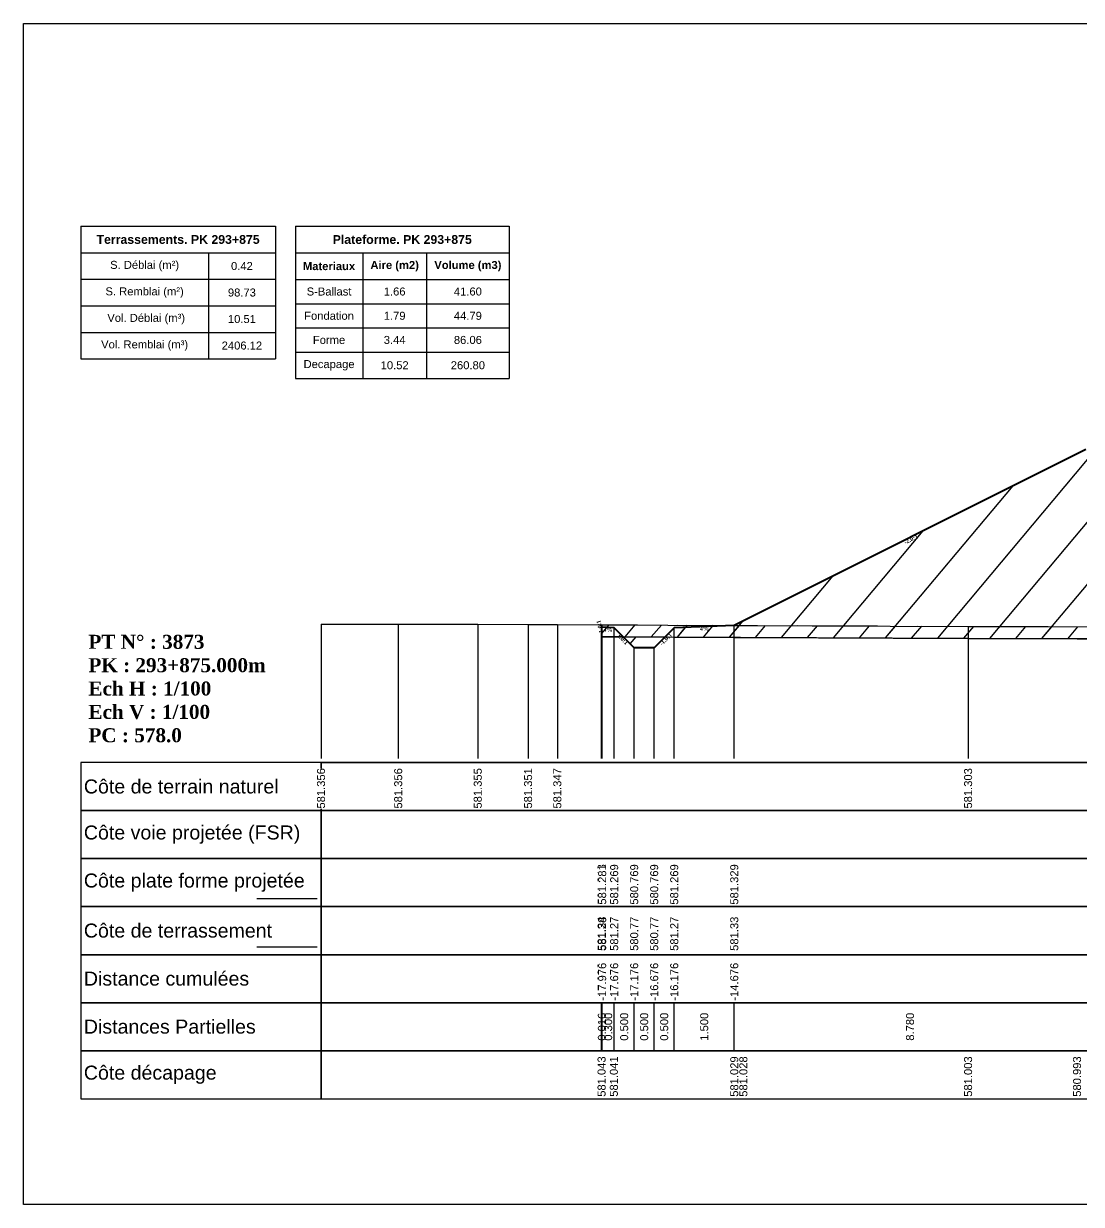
# Model space of a CAD drawing. Header units: millimetres. Extents: x 2762 to 3076, y 916 to 3305.
# Drawn here: x 2789.62 to 2816.05, y 1097.65 to 1127.15 of the extents above; entities that cross this region are included whole.
import ezdxf

# ---------------------------------------------------------------- set-up
doc = ezdxf.new("R2010")
doc.units = ezdxf.units.MM
doc.header["$LTSCALE"] = 2
doc.linetypes.add('CACHE', pattern=[9.525, 6.35, -3.175])
doc.linetypes.add('DASHED', pattern=[0.75, 0.5, -0.25])
for name, color, linetype in [('C-ANNO-TABL', 1, 'Continuous'), ('C-ANNO-TABL-TEXT', 150, 'Continuous'), ('C-ANNO-TABL-TITL', 150, 'Continuous'), ('C-ANNO-TABL-TTBL', 5, 'Continuous'), ('C-ROAD-CORR', 5, 'Continuous'), ('C-ROAD-SCTN', 7, 'Continuous')]:
    doc.layers.add(name, color=color, linetype=linetype)
doc.styles.add('ARIAL', font='arial.ttf')
doc.styles.add('C3D_Etiquette', font='romans.shx')
doc.styles.add('C3D_Profil_Travers', font='romans.shx')
doc.styles.get("Standard").update_dxf_attribs({"font": 'arial.ttf'})

msp = doc.modelspace()

# ---------------------------------------------------------------- hatches: boundary and pattern name
at = {"linetype": 'Continuous', "lineweight": -3}
h = msp.add_hatch(dxfattribs=at)
h.set_pattern_fill('_U', color=3, angle=50, style=0, pattern_type=0)
h.set_pattern_definition([(50, (2838.5818, 1111.8088), (-0.766044, 0.642788), [])])
h.paths.add_polyline_path([(2838.582, 1111.809), (2838.81, 1112.037), (2839.11, 1112.049), (2839.125, 1112.111), (2839.125, 1111.811)])
h.paths.add_polyline_path([(2805.646, 1111.82), (2805.878, 1112.052), (2807.378, 1112.112), (2816.158, 1116.502), (2824.155, 1116.822), (2826.551, 1116.726), (2835.81, 1112.097), (2837.31, 1112.037), (2837.543, 1111.804), (2830.14, 1111.773), (2823.035, 1111.749), (2813.219, 1111.787)])
h.paths.add_polyline_path([(2804.063, 1111.827), (2804.063, 1112.127), (2804.078, 1112.064), (2804.378, 1112.052), (2804.606, 1111.824)])
h = msp.add_hatch(dxfattribs=at)
h.set_pattern_fill('_U', color=150, scale=0.5, angle=50, style=0, pattern_type=0)
h.set_pattern_definition([(50, (2838.5818, 1111.8088), (-0.383022, 0.321394), [])])
h.paths.add_polyline_path([(2838.582, 1111.809), (2838.81, 1112.037), (2839.11, 1112.049), (2839.125, 1112.111), (2839.125, 1111.811)])
h.paths.add_polyline_path([(2835.81, 1112.097), (2839.125, 1112.111), (2839.11, 1112.049), (2838.81, 1112.037), (2838.582, 1111.809), (2837.543, 1111.804), (2837.31, 1112.037)])
h.paths.add_polyline_path([(2805.646, 1111.82), (2805.878, 1112.052), (2807.378, 1112.112), (2813.219, 1112.087), (2823.035, 1112.049), (2830.14, 1112.073), (2835.81, 1112.097), (2837.31, 1112.037), (2837.543, 1111.804), (2830.14, 1111.773), (2823.035, 1111.749), (2813.219, 1111.787)])
h.paths.add_polyline_path([(2804.063, 1112.127), (2807.378, 1112.112), (2805.878, 1112.052), (2805.646, 1111.82), (2804.606, 1111.824), (2804.378, 1112.052), (2804.078, 1112.064)])
h.paths.add_polyline_path([(2804.063, 1111.827), (2804.063, 1112.127), (2804.078, 1112.064), (2804.378, 1112.052), (2804.606, 1111.824)])
h = msp.add_hatch(dxfattribs=at)
h.set_pattern_fill('_U', color=1, angle=50, style=0, pattern_type=0)
h.set_pattern_definition([(50, (2837.5425, 1111.8043), (-0.766044, 0.642788), [])])
h.paths.add_polyline_path([(2837.543, 1111.804), (2838.582, 1111.809), (2838.31, 1111.537), (2837.81, 1111.537)])
h.paths.add_polyline_path([(2804.606, 1111.824), (2805.646, 1111.82), (2805.378, 1111.552), (2804.878, 1111.552)])

# ---------------------------------------------------------------- linework, layer by layer
at = {"color": 253, "linetype": 'Continuous', "lineweight": -3}
for p, q in [((2807.378, 1112.112), (2816.158, 1116.502)), ((2804.063, 1112.127), (2807.378, 1112.112)), ((2804.078, 1112.064), (2804.063, 1112.127)), ((2804.063, 1111.827), (2804.063, 1112.127)), ((2804.063, 1112.127), (2804.078, 1112.064)), ((2804.063, 1111.827), (2804.063, 1112.127)), ((2804.063, 1112.127), (2804.078, 1112.064)), ((2804.378, 1112.052), (2804.078, 1112.064)), ((2804.078, 1112.064), (2804.378, 1112.052)), ((2804.078, 1112.064), (2804.378, 1112.052)), ((2804.606, 1111.824), (2804.378, 1112.052)), ((2804.378, 1112.052), (2804.606, 1111.824)), ((2804.378, 1112.052), (2804.606, 1111.824)), ((2805.646, 1111.82), (2805.878, 1112.052)), ((2805.878, 1112.052), (2805.646, 1111.82)), ((2805.646, 1111.82), (2805.878, 1112.052)), ((2805.878, 1112.052), (2807.378, 1112.112)), ((2807.378, 1112.112), (2805.878, 1112.052)), ((2805.878, 1112.052), (2807.378, 1112.112)), ((2807.378, 1112.112), (2813.219, 1112.087)), ((2813.219, 1112.087), (2823.035, 1112.049)), ((2804.606, 1111.824), (2804.063, 1111.827)), ((2804.606, 1111.824), (2804.063, 1111.827)), ((2805.646, 1111.82), (2804.606, 1111.824)), ((2804.606, 1111.824), (2805.646, 1111.82)), ((2804.878, 1111.552), (2804.606, 1111.824)), ((2805.646, 1111.82), (2805.378, 1111.552)), ((2813.219, 1111.787), (2805.646, 1111.82)), ((2813.219, 1111.787), (2805.646, 1111.82)), ((2823.035, 1111.749), (2813.219, 1111.787)), ((2823.035, 1111.749), (2813.219, 1111.787)), ((2805.378, 1111.552), (2804.878, 1111.552))]:
    msp.add_line(p, q, dxfattribs=at)
at = {"color": 105, "linetype": 'DASHED', "lineweight": -3, "ltscale": 2}
for p, q in [((2797.055, 1112.139), (2798.983, 1112.14)), ((2798.983, 1112.14), (2800.97, 1112.138)), ((2800.97, 1112.138), (2802.227, 1112.135)), ((2802.227, 1112.135), (2802.957, 1112.131)), ((2802.957, 1112.131), (2813.219, 1112.087)), ((2813.219, 1112.087), (2822.055, 1112.053))]:
    msp.add_line(p, q, dxfattribs=at)
at = {"color": 98, "linetype": 'CACHE', "lineweight": -3}
for p, q in [((2797.055, 1112.139), (2797.055, 1108.784)), ((2798.983, 1112.14), (2798.983, 1108.784)), ((2800.97, 1112.138), (2800.97, 1108.784)), ((2802.227, 1112.135), (2802.227, 1108.784)), ((2802.957, 1112.131), (2802.957, 1108.784)), ((2813.219, 1112.087), (2813.219, 1108.784))]:
    msp.add_line(p, q, dxfattribs=at)
at = {"color": 8, "linetype": 'CACHE', "lineweight": -3}
for p, q in [((2804.063, 1108.784), (2804.063, 1112.127)), ((2804.078, 1108.784), (2804.078, 1112.064)), ((2804.378, 1108.784), (2804.378, 1112.052)), ((2805.878, 1108.784), (2805.878, 1112.052)), ((2807.378, 1108.784), (2807.378, 1112.112)), ((2804.878, 1108.784), (2804.878, 1111.552)), ((2805.378, 1108.784), (2805.378, 1111.552))]:
    msp.add_line(p, q, dxfattribs=at)
at = {"color": 6, "linetype": 'Continuous', "lineweight": -3}
for p, q in [((2804.063, 1111.827), (2804.37, 1111.825)), ((2804.37, 1111.825), (2807.378, 1111.812)), ((2807.378, 1111.812), (2807.605, 1111.811)), ((2807.605, 1111.811), (2813.219, 1111.787)), ((2813.219, 1111.787), (2815.941, 1111.777)), ((2815.941, 1111.777), (2822.055, 1111.753))]:
    msp.add_line(p, q, dxfattribs=at)
at = {"color": 7, "linetype": 'Continuous', "lineweight": -3}
for p, q in [((2797.054, 1108.684), (2847.056, 1108.684)), ((2804.063, 1101.484), (2804.063, 1102.684)), ((2804.078, 1101.484), (2804.078, 1102.684)), ((2804.078, 1101.484), (2804.078, 1102.684)), ((2804.378, 1101.484), (2804.378, 1102.684)), ((2804.378, 1101.484), (2804.378, 1102.684)), ((2804.878, 1101.484), (2804.878, 1102.684)), ((2804.878, 1101.484), (2804.878, 1102.684)), ((2805.378, 1101.484), (2805.378, 1102.684)), ((2805.378, 1101.484), (2805.378, 1102.684)), ((2805.878, 1101.484), (2805.878, 1102.684)), ((2805.878, 1101.484), (2805.878, 1102.684)), ((2807.378, 1101.484), (2807.378, 1102.684)), ((2807.378, 1101.484), (2807.378, 1102.684))]:
    msp.add_line(p, q, dxfattribs=at)
at = {"color": 154, "linetype": 'Continuous', "lineweight": -3}
msp.add_line((2795.454, 1105.284), (2796.954, 1105.284), dxfattribs=at)
at = {"color": 1, "linetype": 'Continuous', "lineweight": -3}
msp.add_line((2795.454, 1104.084), (2796.954, 1104.084), dxfattribs=at)
at = {"color": 7, "linetype": 'Continuous', "lineweight": -3}
for points in [[(2797.054, 1107.484), (2797.054, 1108.684), (2791.054, 1108.684), (2791.054, 1107.484)], [(2797.054, 1107.484), (2847.056, 1107.484), (2847.056, 1108.684), (2797.054, 1108.684)], [(2797.054, 1106.284), (2797.054, 1107.484), (2791.054, 1107.484), (2791.054, 1106.284)], [(2797.054, 1106.284), (2847.056, 1106.284), (2847.056, 1107.484), (2797.054, 1107.484)], [(2797.054, 1105.084), (2797.054, 1106.284), (2791.054, 1106.284), (2791.054, 1105.084)], [(2797.054, 1105.084), (2847.056, 1105.084), (2847.056, 1106.284), (2797.054, 1106.284)], [(2797.054, 1103.884), (2797.054, 1105.084), (2791.054, 1105.084), (2791.054, 1103.884)], [(2797.054, 1103.884), (2847.056, 1103.884), (2847.056, 1105.084), (2797.054, 1105.084)], [(2797.054, 1102.684), (2797.054, 1103.884), (2791.054, 1103.884), (2791.054, 1102.684)], [(2797.054, 1102.684), (2847.056, 1102.684), (2847.056, 1103.884), (2797.054, 1103.884)], [(2797.054, 1101.484), (2797.054, 1102.684), (2791.054, 1102.684), (2791.054, 1101.484)], [(2797.054, 1101.484), (2847.056, 1101.484), (2847.056, 1102.684), (2797.054, 1102.684)], [(2797.054, 1100.284), (2797.054, 1101.484), (2791.054, 1101.484), (2791.054, 1100.284)], [(2797.054, 1100.284), (2847.056, 1100.284), (2847.056, 1101.484), (2797.054, 1101.484)]]:
    msp.add_3dface(points, dxfattribs=at)
at = {"layer": 'C-ANNO-TABL', "color": 7, "linetype": 'Continuous', "lineweight": -3}
for p, q in [((2791.054, 1121.419), (2794.24, 1121.419)), ((2794.24, 1121.419), (2795.913, 1121.419)), ((2794.24, 1121.419), (2794.24, 1120.757)), ((2796.413, 1121.416), (2798.095, 1121.416)), ((2798.095, 1121.416), (2799.691, 1121.416)), ((2798.095, 1121.416), (2798.095, 1120.754)), ((2799.691, 1121.416), (2801.753, 1121.416)), ((2799.691, 1121.416), (2799.691, 1120.754)), ((2791.054, 1120.757), (2794.24, 1120.757)), ((2794.24, 1120.757), (2795.913, 1120.757)), ((2794.24, 1120.757), (2794.24, 1120.095)), ((2796.413, 1120.754), (2798.095, 1120.754)), ((2798.095, 1120.754), (2799.691, 1120.754)), ((2798.095, 1120.754), (2798.095, 1120.147)), ((2799.691, 1120.754), (2801.753, 1120.754)), ((2799.691, 1120.754), (2799.691, 1120.147)), ((2796.413, 1120.147), (2798.095, 1120.147)), ((2798.095, 1120.147), (2799.691, 1120.147)), ((2798.095, 1120.147), (2798.095, 1119.543)), ((2799.691, 1120.147), (2801.753, 1120.147)), ((2799.691, 1120.147), (2799.691, 1119.543)), ((2791.054, 1120.095), (2794.24, 1120.095)), ((2794.24, 1120.095), (2795.913, 1120.095)), ((2794.24, 1120.095), (2794.24, 1119.432)), ((2796.413, 1119.543), (2798.095, 1119.543)), ((2798.095, 1119.543), (2799.691, 1119.543)), ((2798.095, 1119.543), (2798.095, 1118.939)), ((2799.691, 1119.543), (2801.753, 1119.543)), ((2799.691, 1119.543), (2799.691, 1118.939)), ((2791.054, 1119.432), (2794.24, 1119.432)), ((2794.24, 1119.432), (2795.913, 1119.432)), ((2794.24, 1119.432), (2794.24, 1118.77)), ((2796.413, 1118.939), (2798.095, 1118.939)), ((2798.095, 1118.939), (2799.691, 1118.939)), ((2798.095, 1118.939), (2798.095, 1118.28)), ((2799.691, 1118.939), (2801.753, 1118.939)), ((2799.691, 1118.939), (2799.691, 1118.28))]:
    msp.add_line(p, q, dxfattribs=at)
at = {"layer": 'C-ANNO-TABL-TTBL', "color": 7, "linetype": 'Continuous', "lineweight": -3}
for p, q in [((2791.054, 1122.084), (2795.913, 1122.084)), ((2791.054, 1122.084), (2791.054, 1121.419)), ((2795.913, 1122.084), (2795.913, 1121.419)), ((2796.413, 1122.084), (2801.753, 1122.084)), ((2796.413, 1122.084), (2796.413, 1121.416)), ((2801.753, 1122.084), (2801.753, 1121.416)), ((2791.054, 1121.419), (2791.054, 1120.757)), ((2795.913, 1121.419), (2795.913, 1120.757)), ((2796.413, 1121.416), (2796.413, 1120.754)), ((2801.753, 1121.416), (2801.753, 1120.754)), ((2791.054, 1120.757), (2791.054, 1120.095)), ((2795.913, 1120.757), (2795.913, 1120.095)), ((2796.413, 1120.754), (2796.413, 1120.147)), ((2801.753, 1120.754), (2801.753, 1120.147)), ((2796.413, 1120.147), (2796.413, 1119.543)), ((2801.753, 1120.147), (2801.753, 1119.543)), ((2791.054, 1120.095), (2791.054, 1119.432)), ((2795.913, 1120.095), (2795.913, 1119.432)), ((2796.413, 1119.543), (2796.413, 1118.939)), ((2801.753, 1119.543), (2801.753, 1118.939)), ((2791.054, 1119.432), (2791.054, 1118.77)), ((2795.913, 1119.432), (2795.913, 1118.77)), ((2796.413, 1118.939), (2796.413, 1118.28)), ((2801.753, 1118.939), (2801.753, 1118.28)), ((2791.054, 1118.77), (2794.24, 1118.77)), ((2794.24, 1118.77), (2795.913, 1118.77)), ((2796.413, 1118.28), (2798.095, 1118.28)), ((2798.095, 1118.28), (2799.691, 1118.28)), ((2799.691, 1118.28), (2801.753, 1118.28))]:
    msp.add_line(p, q, dxfattribs=at)
at = {"layer": 'C-ROAD-CORR', "color": 1, "linetype": 'Continuous', "lineweight": 40}
for p, q in [((2816.158, 1116.502), (2807.378, 1112.112)), ((2804.078, 1112.064), (2804.063, 1112.127)), ((2804.378, 1112.052), (2804.078, 1112.064)), ((2804.878, 1111.552), (2804.378, 1112.052)), ((2805.878, 1112.052), (2805.378, 1111.552)), ((2807.378, 1112.112), (2805.878, 1112.052)), ((2805.378, 1111.552), (2804.878, 1111.552))]:
    msp.add_line(p, q, dxfattribs=at)
at = {"layer": 'C-ROAD-CORR', "color": 1, "linetype": 'Continuous', "lineweight": -3}
for p, q in [((2804.878, 1111.552), (2804.378, 1112.052)), ((2805.878, 1112.052), (2805.378, 1111.552))]:
    msp.add_line(p, q, dxfattribs=at)
at = {"layer": 'C-ROAD-SCTN', "color": 154, "linetype": 'Continuous', "lineweight": -3}
for p, q in [((2807.378, 1112.112), (2816.158, 1116.502)), ((2804.063, 1112.127), (2804.078, 1112.064)), ((2804.078, 1112.064), (2804.378, 1112.052)), ((2804.378, 1112.052), (2804.878, 1111.552)), ((2805.378, 1111.552), (2805.878, 1112.052)), ((2805.878, 1112.052), (2807.378, 1112.112)), ((2804.878, 1111.552), (2805.378, 1111.552))]:
    msp.add_line(p, q, dxfattribs=at)
at = {"layer": 'C-ROAD-SCTN', "color": 1, "linetype": 'Continuous', "lineweight": -3}
for p, q in [((2807.378, 1112.112), (2816.158, 1116.502)), ((2804.063, 1112.127), (2804.078, 1112.064)), ((2804.078, 1112.064), (2804.378, 1112.052)), ((2804.378, 1112.052), (2804.878, 1111.552)), ((2805.378, 1111.552), (2805.878, 1112.052)), ((2805.878, 1112.052), (2807.378, 1112.112)), ((2804.878, 1111.552), (2805.378, 1111.552))]:
    msp.add_line(p, q, dxfattribs=at)

# ---------------------------------------------------------------- texts
at = {"color": 7, "linetype": 'Continuous', "lineweight": -3, "char_height": 0.1, "style": 'C3D_Etiquette'}
for s, insert, width, attachment_point, rotation in [('{\\fTimes New Roman|b1|i0|c0|p18;-2.0:1}', (2811.77, 1114.304), 0.34598, 2, 26.5651), ('{\\fTimes New Roman|b1|i0|c0|p18;1.0:1}', (2804.067, 1112.094), 0.29446, 8, 104.0362), ('{\\fTimes New Roman|b1|i0|c0|p18;4%}', (2804.228, 1112.054), 0.37094, 2, 357.7094), ('{\\fTimes New Roman|b1|i0|c0|p18;1.0:1}', (2804.625, 1111.8), 0.29001, 2, 315), ('{\\fTimes New Roman|b1|i0|c0|p18;-1.0:1}', (2805.631, 1111.8), 0.34598, 2, 45), ('{\\fTimes New Roman|b1|i0|c0|p18;4%}', (2806.628, 1112.078), 0.42071, 2, 2.2906)]:
    msp.add_mtext(s, dxfattribs=dict(at, insert=insert, width=width, attachment_point=attachment_point, rotation=rotation))
at = {"color": 7, "linetype": 'Continuous', "lineweight": -3, "char_height": 0.35}
for s, insert, attachment_point, style in [('{\\fTimes New Roman|b1|i0|c0|p18;PT N° : 3873\\PPK : 293+875.000m\\PEch H : 1/100\\PEch V : 1/100\\PPC : 578.0}', (2791.243, 1109.184), 7, 'C3D_Profil_Travers'), ('{\\fArial|b0|i0|c0|p34;Côte de terrain naturel}', (2791.129, 1108.084), 4, 'C3D_Etiquette'), ('{\\fArial|b0|i0|c0|p34;Côte plate forme projetée}', (2791.129, 1105.684), 4, 'C3D_Etiquette'), ('{\\fArial|b0|i0|c0|p34;Côte de terrassement}', (2791.129, 1104.484), 4, 'C3D_Etiquette'), ('{\\fArial|b0|i0|c0|p34;Distance cumulées}', (2791.129, 1103.284), 4, 'C3D_Etiquette'), ('{\\fArial|b0|i0|c0|p34;Distances Partielles}', (2791.129, 1102.084), 4, 'C3D_Etiquette'), ('{\\fArial|b0|i0|c0|p34;Côte décapage}', (2791.129, 1100.884), 4, 'C3D_Etiquette')]:
    msp.add_mtext(s, dxfattribs=dict(at, insert=insert, attachment_point=attachment_point, style=style))
at = {"color": 7, "linetype": 'Continuous', "lineweight": -3, "insert": (2791.129, 1106.884), "char_height": 0.35, "attachment_point": 4}
msp.add_mtext('{\\fArial|b0|i0|c0|p34;Côte voie projetée (FSR)}', dxfattribs=at)
at = {"color": 7, "linetype": 'Continuous', "lineweight": -3, "char_height": 0.2, "rotation": 90, "style": 'C3D_Profil_Travers'}
for s, insert, attachment_point in [('{\\fArial|b0|i0|c0|p34;581.34}', (2804.063, 1103.979), 4), ('{\\fArial|b0|i0|c0|p34;581.28}', (2804.078, 1103.979), 4), ('{\\fArial|b0|i0|c0|p34;581.27}', (2804.378, 1103.979), 4), ('{\\fArial|b0|i0|c0|p34;580.77}', (2804.878, 1103.979), 4), ('{\\fArial|b0|i0|c0|p34;580.77}', (2805.378, 1103.979), 4), ('{\\fArial|b0|i0|c0|p34;581.27}', (2805.878, 1103.979), 4), ('{\\fArial|b0|i0|c0|p34;581.33}', (2807.378, 1103.979), 4), ('{\\fArial|b0|i0|c0|p34;0.016}', (2804.07, 1102.084), 5), ('{\\fArial|b0|i0|c0|p34;0.300}', (2804.228, 1102.084), 5), ('{\\fArial|b0|i0|c0|p34;0.500}', (2804.628, 1102.084), 5), ('{\\fArial|b0|i0|c0|p34;0.500}', (2805.128, 1102.084), 5), ('{\\fArial|b0|i0|c0|p34;0.500}', (2805.628, 1102.084), 5), ('{\\fArial|b0|i0|c0|p34;1.500}', (2806.628, 1102.084), 5), ('{\\fArial|b0|i0|c0|p34;8.780}', (2811.768, 1102.084), 5)]:
    msp.add_mtext(s, dxfattribs=dict(at, insert=insert, attachment_point=attachment_point))
at = {"layer": 'C-ANNO-TABL-TEXT', "color": 7, "linetype": 'Continuous', "lineweight": -3, "char_height": 0.2, "attachment_point": 5, "style": 'ARIAL'}
for s, insert in [('{\\fArial|b0|i0|c0|p34;\\C7;0.42}', (2795.077, 1121.088)), ('{\\fArial|b0|i0|c0|p34;\\C7;98.73}', (2795.077, 1120.426)), ('{\\fArial|b0|i0|c0|p34;\\C7;S-Ballast}', (2797.254, 1120.451)), ('{\\fArial|b0|i0|c0|p34;\\C7;1.66}', (2798.893, 1120.451)), ('{\\C18;\\c0;41.60}', (2800.722, 1120.451)), ('{\\fArial|b0|i0|c0|p34;\\C7;10.51}', (2795.077, 1119.764)), ('{\\fArial|b0|i0|c0|p34;\\C7;Fondation}', (2797.254, 1119.845)), ('{\\fArial|b0|i0|c0|p34;\\C7;1.79}', (2798.893, 1119.845)), ('{\\C18;\\c0;44.79}', (2800.722, 1119.845)), ('{\\fArial|b0|i0|c0|p34;\\C7;Forme}', (2797.254, 1119.241)), ('{\\fArial|b0|i0|c0|p34;\\C7;3.44}', (2798.893, 1119.241)), ('{\\C18;\\c0;86.06}', (2800.722, 1119.241)), ('{\\fArial|b0|i0|c0|p34;\\C7;2406.12}', (2795.077, 1119.101)), ('{\\fArial|b0|i0|c0|p34;\\C7;Decapage}', (2797.254, 1118.609)), ('{\\fArial|b0|i0|c0|p34;\\C7;10.52}', (2798.893, 1118.609)), ('{\\C18;\\c0;260.80}', (2800.722, 1118.609))]:
    msp.add_mtext(s, dxfattribs=dict(at, insert=insert))
at = {"layer": 'C-ANNO-TABL-TITL', "color": 7, "linetype": 'Continuous', "lineweight": -3, "attachment_point": 5, "style": 'ARIAL'}
for s, insert, char_height in [('{\\fArial|b1|i0|c0|p34;\\C7;Terrassements. PK 293+875}', (2793.483, 1121.751), 0.22), ('{\\fArial|b1|i0|c0|p34;\\C18;\\c0;Plateforme. PK 293+875}', (2799.083, 1121.75), 0.22), ('{\\fArial|b0|i0|c0|p34;\\C7;S. Déblai (m²) }', (2792.647, 1121.088), 0.2), ('{\\fArial|b1|i0|c0|p34;\\C7;Materiaux   }', (2797.254, 1121.085), 0.2), ('{\\fArial|b1|i0|c0|p34;\\C7;Aire (m2)}', (2798.893, 1121.085), 0.2), ('{\\fArial|b1|i0|c0|p34;\\C7;Volume (m3)}', (2800.722, 1121.085), 0.2), ('{\\fArial|b0|i0|c0|p34;\\C7;S. Remblai (m²) }', (2792.647, 1120.426), 0.2), ('{\\fArial|b0|i0|c0|p34;\\C7; Vol. Déblai (m³) }', (2792.647, 1119.764), 0.2), ('{\\fArial|b0|i0|c0|p34;\\C7;Vol. Remblai (m³)}', (2792.647, 1119.101), 0.2)]:
    msp.add_mtext(s, dxfattribs=dict(at, insert=insert, char_height=char_height))

# ---------------------------------------------------------------- next in the draw order: texts
at = {"color": 7, "linetype": 'Continuous', "lineweight": -3, "char_height": 0.2, "attachment_point": 4, "rotation": 90, "style": 'C3D_Profil_Travers', "bg_fill": 3, "box_fill_scale": 1.000375, "bg_fill_color": 256, "bg_fill_true_color": 13158600, "bg_fill_transparency": 0}
for s, insert, width in [('{\\fArial|b0|i0|c0|p34;581.356}', (2797.055, 1107.534), 0.99539), ('{\\fArial|b0|i0|c0|p34;581.356}', (2798.983, 1107.534), 0.99539), ('{\\fArial|b0|i0|c0|p34;581.355}', (2800.97, 1107.534), 0.99705), ('{\\fArial|b0|i0|c0|p34;581.351}', (2802.227, 1107.534), 0.95654), ('{\\fArial|b0|i0|c0|p34;581.347}', (2802.957, 1107.534), 0.99553), ('{\\fArial|b0|i0|c0|p34;581.303}', (2813.219, 1107.534), 0.99553), ('{\\fArial|b0|i0|c0|p34;581.343}', (2804.063, 1105.134), 0.99553), ('{\\fArial|b0|i0|c0|p34;580.769}', (2804.878, 1105.134), 0.99595), ('{\\fArial|b0|i0|c0|p34;580.769}', (2805.378, 1105.134), 0.99595), ('{\\fArial|b0|i0|c0|p34;581.269}', (2805.878, 1105.134), 0.99595), ('{\\fArial|b0|i0|c0|p34;581.329}', (2807.378, 1105.134), 0.99595), ('{\\fArial|b0|i0|c0|p34;\\C256;-17.992}', (2804.063, 1102.734), 0.93325), ('{\\fArial|b0|i0|c0|p34;\\C256;-17.176}', (2804.878, 1102.734), 0.93518), ('{\\fArial|b0|i0|c0|p34;\\C256;-16.676}', (2805.378, 1102.734), 0.93518), ('{\\fArial|b0|i0|c0|p34;\\C256;-16.176}', (2805.878, 1102.734), 0.93518), ('{\\fArial|b0|i0|c0|p34;\\C256;-14.676}', (2807.378, 1102.734), 0.93518), ('{\\fArial|b0|i0|c0|p34;581.043}', (2804.063, 1100.334), 0.99553), ('{\\fArial|b0|i0|c0|p34;581.029}', (2807.378, 1100.334), 0.99595), ('{\\fArial|b0|i0|c0|p34;581.003}', (2813.219, 1100.334), 0.99553), ('{\\fArial|b0|i0|c0|p34;580.993}', (2815.941, 1100.334), 0.99553)]:
    msp.add_mtext(s, dxfattribs=dict(at, insert=insert, width=width))

# ---------------------------------------------------------------- next in the draw order: texts
for s, insert, width in [('{\\fArial|b0|i0|c0|p34;581.281}', (2804.078, 1105.134), 0.95654), ('{\\fArial|b0|i0|c0|p34;\\C256;-17.976}', (2804.078, 1102.734), 0.93518), ('{\\fArial|b0|i0|c0|p34;581.041}', (2804.37, 1100.334), 0.95654), ('{\\fArial|b0|i0|c0|p34;581.028}', (2807.605, 1100.334), 0.99595)]:
    msp.add_mtext(s, dxfattribs=dict(at, insert=insert, width=width))

# ---------------------------------------------------------------- next in the draw order: texts
for s, insert, width in [('{\\fArial|b0|i0|c0|p34;581.269}', (2804.378, 1105.134), 0.99595), ('{\\fArial|b0|i0|c0|p34;\\C256;-17.676}', (2804.378, 1102.734), 0.93518)]:
    msp.add_mtext(s, dxfattribs=dict(at, insert=insert, width=width))

# ---------------------------------------------------------------- next in the draw order: linework, layer by layer
msp.add_lwpolyline([(2789.624, 1127.145), (2848.523, 1127.145), (2848.523, 1097.645), (2789.624, 1097.645)], close=True)

doc.saveas('drawing.dxf')
